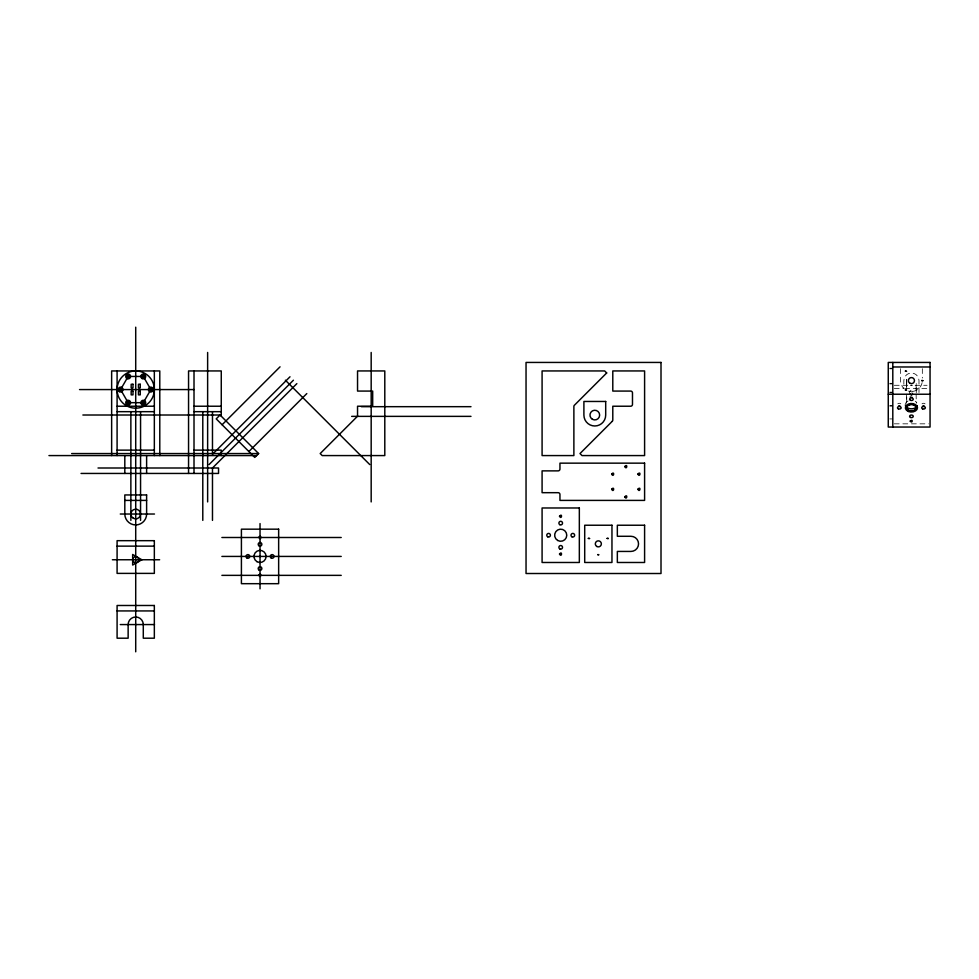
<?xml version="1.0" encoding="UTF-8"?>
<svg xmlns="http://www.w3.org/2000/svg" width="979" height="979" viewBox="0 0 979 979"><rect width="100%" height="100%" fill="white"/><g stroke="black" fill="none" stroke-linecap="round" stroke-linejoin="round"><path stroke-width="0.73" stroke-dasharray="4.89 3.67" d="M906.578 388.149L906.578 380.647M916.271 392.677L916.271 383.621M910.213 394.378C907.019 390.119 914.667 388.675 912.636 393.313M912.636 391.172L911.425 392.028L910.213 391.172M889.776 368.19L892.799 368.19M889.776 368.802L892.799 368.802M889.776 383.327L892.799 383.327M889.776 383.939L892.799 383.939M894.292 385.285L907.704 385.285M915.145 385.285L927.064 385.285M894.292 388.492L903.225 388.492M904.718 388.492L927.064 388.492M889.776 392.151L892.799 392.151M889.776 392.763L892.799 392.763M889.776 405.539L892.799 405.539M889.776 406.138L892.799 406.138M889.776 418.926L892.799 418.926M894.292 423.834L928.557 423.834M906.762 379.277A4.846 4.846 0 0 0 906.762 381.945L906.811 382.091M922.328 368.679L922.328 378.053M919 392.53L919 380.611A7.575 7.575 0 0 0 911.425 373.036A7.575 7.575 0 0 0 903.85 380.611L903.85 388.271M916.124 384.857L916.124 392.493M916.124 394.023L916.271 403.238M906.725 381.81L906.725 387.917M906.725 397.082L906.725 403.189M906.578 394.182L906.578 403.238M900.521 368.679L900.521 380.611A10.904 10.904 0 0 0 903.715 388.32M905.465 403.776A6.058 4.283 0 0 1 908.108 400.974M915.243 401.231A6.058 4.283 0 0 1 916.809 402.589M922.022 403.85A1.811 1.285 0 0 1 925.057 403.85M897.792 403.85A1.811 1.285 0 0 1 900.827 403.85M922.145 382.593A10.904 10.904 0 0 1 908.426 391.086M906.811 381.455A4.699 4.699 0 0 1 906.811 379.754M912.44 385.493A5.042 4.662 0 0 1 910.409 385.493M906.762 382.703A5.042 4.662 0 0 1 906.395 380.598M911.743 385.09A4.675 3.647 -19.5 0 1 911.106 385.163"/><path stroke-width="1.47" d="M910.299 394.072L911.425 395.235L912.55 394.072M220.067 415.01L216.212 418.865L254.76 457.413L258.615 453.558L220.067 415.01L82.872 415.01M222.098 424.764L280.043 366.819M290.004 376.78L212.48 454.293L212.48 411.669M209.053 464.572L293.431 380.207M296.857 383.633L212.48 467.999L212.48 520.387M248.874 451.527L306.806 393.582M892.799 366.978L930.05 366.978M79.532 389.569L194.013 389.569M888.259 394.231L930.05 394.231M117.088 406.224L154.339 406.224M194.013 406.224L221.266 406.224M361.349 406.677L470.985 406.677M117.088 411.669L154.339 411.669M194.013 411.669L221.266 411.669M351.657 416.369L470.985 416.369M117.088 450.132L154.339 450.132M194.013 450.132L221.266 450.132L221.266 455.578M71.663 453.558L258.615 453.558M48.95 455.578L256.596 455.578M98.01 467.999L218.537 467.999L218.537 473.444L81.049 473.444M124.81 500.404L146.617 500.404M120.27 514.024L154.486 514.024M221.89 537.495L341.218 537.495M117.088 546.135L154.339 546.135M221.89 556.427L341.218 556.427M112.389 559.755L159.638 559.755M221.89 575.358L341.218 575.358M117.088 610.933L154.339 610.933M120.27 624.565L154.486 624.565M285.378 380.207L369.756 464.572M892.799 362.438L892.799 427.04M371.176 352.464L371.176 501.921M260.035 523.569L260.035 588.832M221.266 416.21L221.266 370.943L188.555 370.943L188.555 473.444M207.634 352.464L207.634 501.921M202.788 411.669L202.788 520.387M194.013 370.943L194.013 473.444M159.785 455.578L159.785 370.943L111.643 370.943L111.643 455.578M154.339 370.943L154.339 455.578M146.617 455.578L146.617 473.444M140.56 411.669L140.56 520.387M135.714 327.182L135.714 651.818M130.868 411.669L130.868 520.387M124.81 455.578L124.81 473.444M117.088 370.943L117.088 455.578M917.25 405.734A6.058 4.283 0 0 1 910.849 408.818A6.058 4.283 0 0 1 905.391 404.939M924.041 405.796A1.811 1.285 0 0 1 923.038 405.796M911.926 397.229A1.811 1.285 0 0 1 910.274 396.984M899.811 405.796A1.811 1.285 0 0 1 898.808 405.796M119.365 389.483C121.347 393.717 122.73 385.763 119.377 389.385M126.94 376.364C128.995 380.611 130.158 372.632 126.94 376.279M126.94 402.589C129.252 406.848 129.852 398.624 126.94 402.589M131.639 389.532L132.52 389.63L131.651 389.471M138.908 389.532L139.777 389.63L138.92 389.471M142.077 376.364C144.146 380.611 145.308 372.632 142.09 376.279M142.077 402.589C144.39 406.848 144.99 398.624 142.077 402.589M149.652 389.483C151.635 393.717 153.018 385.763 149.652 389.385M258.823 537.41C261.185 541.571 261.785 533.604 258.835 537.324M258.823 575.273C260.94 579.544 261.993 571.406 258.823 575.273M559.498 516.214C561.591 520.485 562.729 512.372 559.498 516.214M559.498 554.065C561.811 558.263 562.521 550.186 559.511 553.979M588.342 538.401L589.554 538.487L588.342 538.401M597.728 554.652L598.94 554.738L597.741 554.616M607.115 538.401L608.326 538.487L607.115 538.401M611.655 474.117C613.711 478.376 614.885 470.373 611.655 474.032M611.655 489.267C613.711 493.514 614.885 485.523 611.655 489.182M624.761 466.555C626.878 470.813 627.967 462.7 624.761 466.555M624.761 496.83C626.878 501.101 627.967 492.988 624.761 496.83M637.88 474.117C639.911 478.352 641.269 470.312 637.88 474.032M637.88 489.267C639.911 493.489 641.269 485.449 637.88 489.182M905.404 371.163L906.603 371.335L905.428 371.053M905.404 389.936L906.603 390.107L905.404 389.887M921.667 380.55L922.867 380.66L921.667 380.55M910.213 421.08C912.367 424.262 913.383 418.217 910.213 421.08M128.139 376.45L120.576 389.569L128.139 402.675L143.289 402.675L150.852 389.569L143.289 376.45L128.139 376.45M357.543 416.21L320.194 453.558L322.213 455.578L384.796 455.578L384.796 370.943L357.543 370.943L357.543 391.074L372.681 391.074L372.681 406.224L357.543 406.224L357.543 416.21M606.686 372.962L574.416 405.233A1.811 1.811 0 0 0 573.878 406.518L573.878 455.578L542.085 455.578L542.085 370.943L604.667 370.943L606.686 372.962M612.267 421.288L579.996 453.558L582.015 455.578L644.598 455.578L644.598 370.943L612.793 370.943L612.793 391.074L630.66 391.074A1.811 1.811 0 0 1 632.483 392.897L632.483 404.4A1.811 1.811 0 0 1 630.66 406.224L612.793 406.224L612.793 420.003A1.811 1.811 0 0 1 612.267 421.288M141.833 559.755L132.654 565.054L132.654 554.457L141.833 559.755M661.009 362.438L526.041 362.438L526.041 573.51L661.009 573.51L661.009 362.438M930.05 362.438L888.259 362.438L888.259 427.04L930.05 427.04L930.05 362.438M132.985 384.257L131.174 384.257L131.174 387.892L132.985 387.892L132.985 384.257M140.254 384.257L138.443 384.257L138.443 387.892L140.254 387.892L140.254 384.257M132.985 391.233L131.174 391.233L131.174 394.867L132.985 394.867L132.985 391.233M140.254 391.233L138.443 391.233L138.443 394.867L140.254 394.867L140.254 391.233M605.695 401.463L583.9 401.463L583.9 415.096A10.904 10.904 0 0 0 594.804 425.987A10.904 10.904 0 0 0 605.695 415.096L605.695 401.463M644.598 463.153L559.951 463.153L559.951 469.063A1.811 1.811 0 0 1 558.14 470.875L542.085 470.875L542.085 492.682L558.14 492.682A1.811 1.811 0 0 1 559.951 494.493L559.951 500.404L644.598 500.404L644.598 463.153M146.617 494.946L124.81 494.946L124.81 514.024A10.904 10.904 0 0 0 135.714 524.928A10.904 10.904 0 0 0 146.617 514.024L146.617 494.946M579.335 507.979L542.085 507.979L542.085 562.484L579.335 562.484L579.335 507.979M611.961 525.233L584.708 525.233L584.708 562.484L611.961 562.484L611.961 525.233M644.598 525.233L617.345 525.233L617.345 536.284L630.966 536.284A7.575 7.575 0 0 1 638.541 543.859A7.575 7.575 0 0 1 630.966 551.434L617.345 551.434L617.345 562.484L644.598 562.484L644.598 525.233M278.648 529.174L241.409 529.174L241.409 583.68L278.648 583.68L278.648 529.174M154.339 540.677L117.088 540.677L117.088 573.388L154.339 573.388L154.339 540.677M154.339 605.487L117.088 605.487L117.088 638.198L128.139 638.198L128.139 624.565A7.575 7.575 0 0 1 135.714 616.99A7.575 7.575 0 0 1 143.289 624.565L143.289 638.198L154.339 638.198L154.339 605.487M908.402 411.474A6.058 4.283 0 0 0 917.482 407.766A6.058 4.283 0 0 0 908.402 404.058A6.058 4.283 0 0 0 908.402 411.474M922.634 408.879A1.811 1.285 0 0 0 925.351 407.766A1.811 1.285 0 0 0 922.634 406.652A1.811 1.285 0 0 0 922.634 408.879M910.519 400.313A1.811 1.285 0 0 0 913.248 399.199A1.811 1.285 0 0 0 910.519 398.086A1.811 1.285 0 0 0 910.519 400.313M898.404 408.879A1.811 1.285 0 0 0 901.133 407.766A1.811 1.285 0 0 0 898.404 406.652A1.811 1.285 0 0 0 898.404 408.879M910.519 417.446A1.811 1.285 0 0 0 913.248 416.332A1.811 1.285 0 0 0 910.519 415.218A1.811 1.285 0 0 0 910.519 417.446M909.907 383.23A3.023 3.023 0 0 0 914.459 380.611A3.023 3.023 0 0 0 909.907 377.98A3.023 3.023 0 0 0 909.907 383.23M596.823 546.478A3.023 3.023 0 0 0 601.363 543.859A3.023 3.023 0 0 0 596.823 541.24A3.023 3.023 0 0 0 596.823 546.478M259.117 545.89A1.811 1.811 0 0 0 261.846 544.312A1.811 1.811 0 0 0 259.117 542.745A1.811 1.811 0 0 0 259.117 545.89M271.232 558.006A1.811 1.811 0 0 0 273.961 556.427A1.811 1.811 0 0 0 271.232 554.848A1.811 1.811 0 0 0 271.232 558.006M259.117 570.108A1.811 1.811 0 0 0 261.846 568.542A1.811 1.811 0 0 0 259.117 566.963A1.811 1.811 0 0 0 259.117 570.108M247.002 558.006A1.811 1.811 0 0 0 249.731 556.427A1.811 1.811 0 0 0 247.002 554.848A1.811 1.811 0 0 0 247.002 558.006M257 561.677A6.058 6.058 0 0 0 266.08 556.427A6.058 6.058 0 0 0 257 551.177A6.058 6.058 0 0 0 257 561.677M134.196 562.387A3.023 3.023 0 0 0 138.737 559.755A3.023 3.023 0 0 0 134.196 557.137A3.023 3.023 0 0 0 134.196 562.387M133.291 518.221A4.846 4.846 0 0 0 140.56 514.024A4.846 4.846 0 0 0 133.291 509.839A4.846 4.846 0 0 0 133.291 518.221M126.401 405.698A18.625 18.625 0 0 0 154.339 389.569A18.625 18.625 0 0 0 126.401 373.44A18.625 18.625 0 0 0 126.401 405.698M126.927 404.78A2.423 2.423 0 0 0 130.562 402.675A2.423 2.423 0 0 0 126.927 400.582A2.423 2.423 0 0 0 126.927 404.78M142.077 404.78A2.423 2.423 0 0 0 145.712 402.675A2.423 2.423 0 0 0 142.077 400.582A2.423 2.423 0 0 0 142.077 404.78M149.64 391.661A2.423 2.423 0 0 0 153.275 389.569A2.423 2.423 0 0 0 149.64 387.464A2.423 2.423 0 0 0 149.64 391.661M142.077 378.543A2.423 2.423 0 0 0 145.712 376.45A2.423 2.423 0 0 0 142.077 374.357A2.423 2.423 0 0 0 142.077 378.543M126.927 378.543A2.423 2.423 0 0 0 130.562 376.45A2.423 2.423 0 0 0 126.927 374.357A2.423 2.423 0 0 0 126.927 378.543M119.365 391.661A2.423 2.423 0 0 0 122.999 389.569A2.423 2.423 0 0 0 119.365 387.464A2.423 2.423 0 0 0 119.365 391.661M127.466 377.625A1.358 1.358 0 0 0 129.509 376.45A1.358 1.358 0 0 0 127.466 375.275A1.358 1.358 0 0 0 127.466 377.625M142.604 377.625A1.358 1.358 0 0 0 144.647 376.45A1.358 1.358 0 0 0 142.604 375.275A1.358 1.358 0 0 0 142.604 377.625M150.179 390.743A1.358 1.358 0 0 0 152.222 389.569A1.358 1.358 0 0 0 150.179 388.382A1.358 1.358 0 0 0 150.179 390.743M142.604 403.862A1.358 1.358 0 0 0 144.647 402.675A1.358 1.358 0 0 0 142.604 401.5A1.358 1.358 0 0 0 142.604 403.862M127.466 403.862A1.358 1.358 0 0 0 129.509 402.675A1.358 1.358 0 0 0 127.466 401.5A1.358 1.358 0 0 0 127.466 403.862M119.891 390.743A1.358 1.358 0 0 0 121.934 389.569A1.358 1.358 0 0 0 119.891 388.382A1.358 1.358 0 0 0 119.891 390.743M557.675 540.469A6.058 6.058 0 0 0 566.768 535.232A6.058 6.058 0 0 0 557.675 529.982A6.058 6.058 0 0 0 557.675 540.469M547.689 536.798A1.811 1.811 0 0 0 550.406 535.232A1.811 1.811 0 0 0 547.689 533.653A1.811 1.811 0 0 0 547.689 536.798M559.804 548.913A1.811 1.811 0 0 0 562.521 547.347A1.811 1.811 0 0 0 559.804 545.768A1.811 1.811 0 0 0 559.804 548.913M571.92 536.798A1.811 1.811 0 0 0 574.636 535.232A1.811 1.811 0 0 0 571.92 533.653A1.811 1.811 0 0 0 571.92 536.798M559.804 524.683A1.811 1.811 0 0 0 562.521 523.116A1.811 1.811 0 0 0 559.804 521.538A1.811 1.811 0 0 0 559.804 524.683M592.381 419.281A4.846 4.846 0 0 0 599.65 415.096A4.846 4.846 0 0 0 592.381 410.899A4.846 4.846 0 0 0 592.381 419.281M908.634 410.568A4.846 3.426 0 0 0 916.246 408.072A4.846 3.426 0 0 0 909.393 404.657A4.846 3.426 0 0 0 908.634 410.568M909.075 410.642A4.699 3.316 0 0 0 916.124 407.766A4.699 3.316 0 0 0 909.075 404.89A4.699 3.316 0 0 0 909.075 410.642"/></g></svg>
